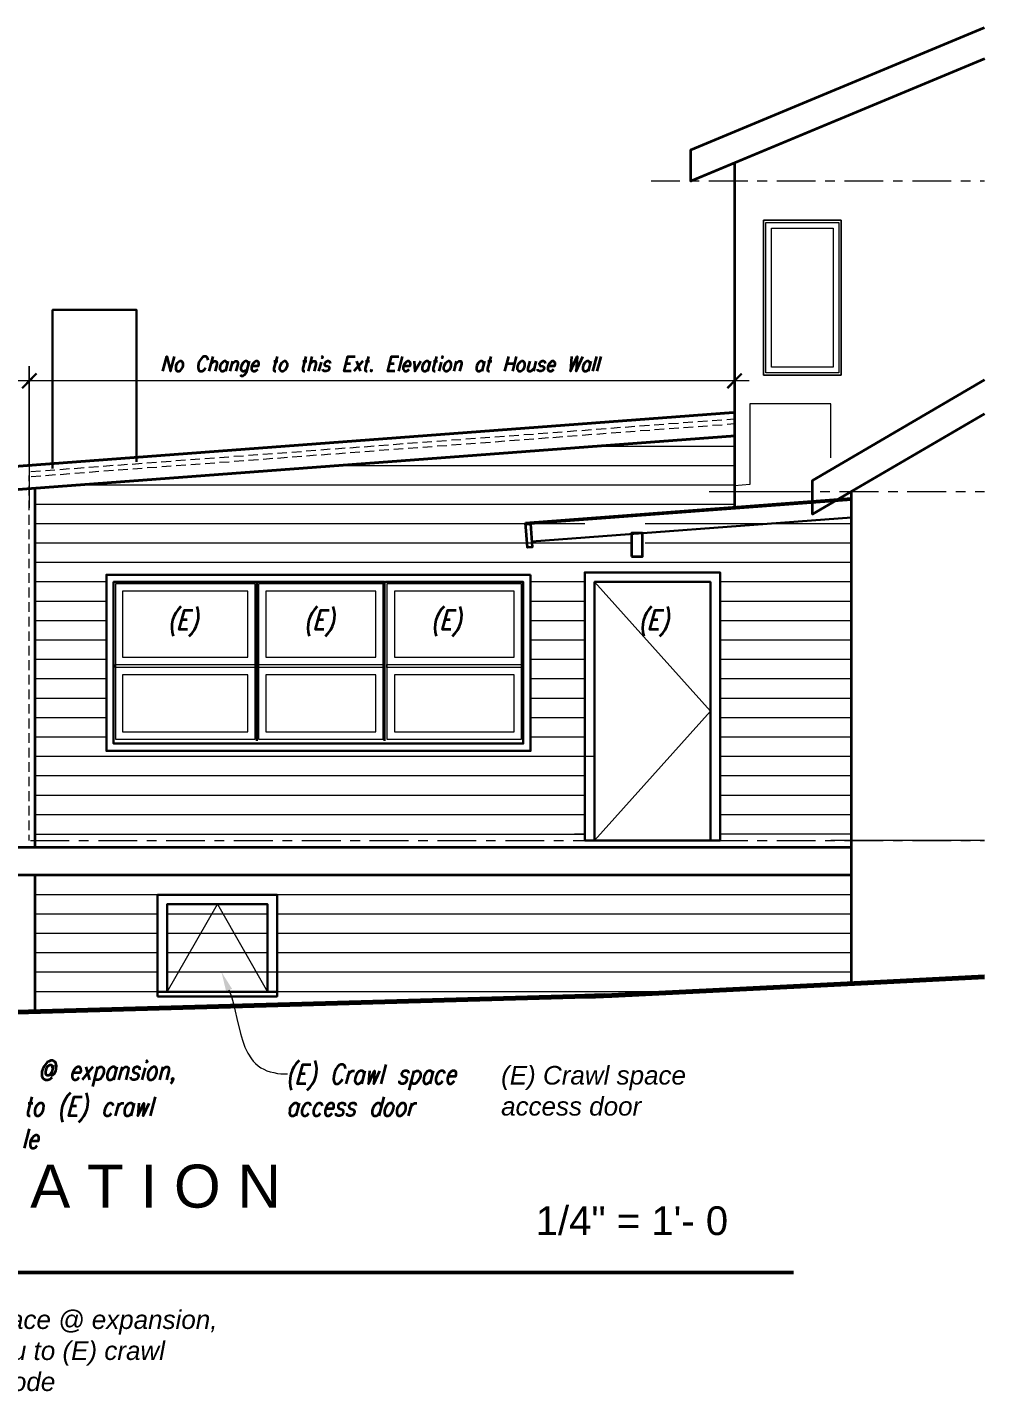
# Model space of a CAD drawing. Header units: inches. Extents: x 1543 to 43489, y -26 to 5775.
# Drawn here: x 2667.5 to 2976.2, y 3412.3 to 3853.7 of the extents above; entities that cross this region are included whole.
import ezdxf

# ---------------------------------------------------------------- set-up
doc = ezdxf.new("R2010")
doc.units = ezdxf.units.IN
doc.header["$LTSCALE"] = 0.5
doc.header["$MEASUREMENT"] = 0
for name, color, linetype in [('PDF_0', 7, 'Continuous'), ('PDF_A-DOOR', 7, 'Continuous'), ('PDF_A-DOOR-FRAM', 7, 'Continuous'), ('PDF_A-FLOR', 7, 'Continuous'), ('PDF_A-FLOR-LEVL', 7, 'Continuous'), ('PDF_A-WALL', 7, 'Continuous'), ('PDF_A-Window', 7, 'Continuous'), ('PDF_A-Window-exs', 7, 'Continuous'), ('PDF_C-TOPO', 7, 'Continuous'), ('PDF_Dim48', 7, 'Continuous'), ('PDF_Hatch-boards', 7, 'Continuous'), ('PDF_Hidden1', 7, 'Continuous'), ('PDF_I-WALL', 7, 'Continuous'), ('PDF_Layer2', 7, 'Continuous'), ('PDF_Layer3', 7, 'Continuous'), ('PDF_Layer4', 7, 'Continuous'), ('PDF_Layer6', 7, 'Continuous'), ('PDF_LEADER', 7, 'Continuous'), ('PDF_Text', 7, 'Continuous'), ('PDF_TEXT3', 7, 'Continuous')]:
    doc.layers.add(name, color=color, linetype=linetype)
doc.layers.add('S-Text', color=3, linetype='Continuous', lineweight=0)
doc.styles.add('PDF Arial', font='arial.ttf')
doc.styles.add('PDF Arial Italic', font='ariali.ttf')

msp = doc.modelspace()

# ---------------------------------------------------------------- linework, layer by layer
at = {"layer": 'PDF_0', "transparency": 33554559}
for points in [[(2665.51, 3737.65), (2666.01, 3737.15), (2670.18, 3742.41)], [(2670.18, 3742.41), (2666.01, 3737.15), (2665.51, 3737.65)], [(2666.01, 3737.15), (2670.18, 3742.41), (2670.68, 3741.91)], [(2670.68, 3741.91), (2670.18, 3742.41), (2666.01, 3737.15)], [(2892.94, 3737.65), (2893.44, 3737.15), (2897.61, 3742.41)], [(2893.44, 3737.15), (2897.61, 3742.41), (2898.11, 3741.91)]]:
    msp.add_solid(points, dxfattribs=at)
at = {"layer": 'PDF_A-DOOR', "lineweight": 20}
for points in [[(2850.41, 3674.94), (2887.77, 3633.24), (2850.41, 3591.54)], [(2712.55, 3542.83), (2728.73, 3571.02), (2744.91, 3542.83)]]:
    msp.add_lwpolyline(points, dxfattribs=at)
at = {"layer": 'PDF_A-DOOR-FRAM', "lineweight": 30}
for points in [[(2890.86, 3591.54), (2890.86, 3629.07), (2890.86, 3678.02), (2847.24, 3678.02), (2847.24, 3629.07), (2847.24, 3591.54)], [(2850.41, 3591.54), (2850.41, 3629.07), (2850.41, 3674.94), (2887.77, 3674.94), (2887.77, 3629.07), (2887.77, 3591.54)]]:
    msp.add_lwpolyline(points, dxfattribs=at)
at = {"layer": 'PDF_A-FLOR', "lineweight": 35}
msp.add_lwpolyline([(2933.22, 3580.36), (2543.58, 3580.36), (2543.58, 3589.45), (2832.89, 3589.45), (2933.22, 3589.45)], dxfattribs=at)
at = {"layer": 'PDF_A-FLOR-LEVL', "lineweight": 20}
for points in [[(2877.85, 3804.12), (2868.67, 3804.12)], [(2884.1, 3804.12), (2881.02, 3804.12)], [(2899.78, 3804.12), (2887.27, 3804.12)], [(2906.04, 3804.12), (2902.87, 3804.12)], [(2921.63, 3804.12), (2909.12, 3804.12)], [(2927.89, 3804.12), (2924.72, 3804.12)], [(2943.48, 3804.12), (2930.97, 3804.12)], [(2949.74, 3804.12), (2946.65, 3804.12)], [(2965.42, 3804.12), (2952.91, 3804.12)], [(2971.67, 3804.12), (2968.5, 3804.12)], [(2976.18, 3804.12), (2974.76, 3804.12)], [(2887.35, 3704.13), (2898.11, 3704.13)], [(2901.28, 3704.13), (2904.37, 3704.13)], [(2907.54, 3704.13), (2920.05, 3704.13)], [(2923.13, 3704.13), (2926.3, 3704.13)], [(2929.39, 3704.13), (2941.9, 3704.13)], [(2945.07, 3704.13), (2948.15, 3704.13)], [(2951.24, 3704.13), (2963.75, 3704.13)], [(2966.92, 3704.13), (2970, 3704.13)], [(2973.17, 3704.13), (2976.18, 3704.13)], [(2668.43, 3591.54), (2680.94, 3591.54)], [(2684.11, 3591.54), (2687.19, 3591.54)], [(2690.36, 3591.54), (2702.87, 3591.54)], [(2705.96, 3591.54), (2709.13, 3591.54)], [(2712.21, 3591.54), (2724.72, 3591.54)], [(2727.81, 3591.54), (2730.98, 3591.54)], [(2734.07, 3591.54), (2746.58, 3591.54)], [(2749.74, 3591.54), (2752.83, 3591.54)], [(2756, 3591.54), (2768.51, 3591.54)], [(2771.6, 3591.54), (2774.76, 3591.54)], [(2777.85, 3591.54), (2790.36, 3591.54)], [(2793.45, 3591.54), (2796.62, 3591.54)], [(2799.7, 3591.54), (2812.21, 3591.54)], [(2815.38, 3591.54), (2818.47, 3591.54)], [(2821.64, 3591.54), (2834.15, 3591.54)], [(2837.23, 3591.54), (2840.4, 3591.54)], [(2843.49, 3591.54), (2856, 3591.54)], [(2859.08, 3591.54), (2862.25, 3591.54)], [(2865.34, 3591.54), (2877.85, 3591.54)], [(2881.02, 3591.54), (2884.1, 3591.54)], [(2887.27, 3591.54), (2899.78, 3591.54)], [(2902.87, 3591.54), (2906.04, 3591.54)], [(2909.12, 3591.54), (2921.63, 3591.54)], [(2924.72, 3591.54), (2927.89, 3591.54)], [(2930.97, 3591.54), (2943.48, 3591.54)], [(2946.65, 3591.54), (2949.74, 3591.54)], [(2952.91, 3591.54), (2965.42, 3591.54)], [(2968.5, 3591.54), (2971.67, 3591.54)], [(2974.76, 3591.54), (2976.18, 3591.54)]]:
    msp.add_lwpolyline(points, dxfattribs=at)
at = {"layer": 'PDF_A-WALL', "lineweight": 5}
msp.add_lwpolyline([(2929.89, 3741.57), (2904.87, 3741.57), (2904.87, 3791.61), (2929.89, 3791.61)], close=True, dxfattribs=at)
for points in [[(2926.55, 3714.97), (2926.55, 3732.32), (2900.45, 3732.32), (2900.45, 3706.38), (2895.53, 3705.96)], [(2895.53, 3704.13), (2914.04, 3704.13)], [(2976.18, 3591.54), (2926.55, 3591.54)]]:
    msp.add_lwpolyline(points, dxfattribs=at)
at = {"layer": 'PDF_A-Window', "lineweight": 30}
for points in [[(2828.14, 3694.04), (2933.22, 3701.96)], [(2828.14, 3693.54), (2933.22, 3701.46)], [(2830.14, 3687.95), (2933.22, 3695.7)], [(2827.39, 3674.94), (2804.87, 3674.94), (2782.94, 3674.94), (2804.87, 3674.94), (2827.39, 3674.94), (2827.39, 3622.81), (2695.28, 3622.81), (2695.28, 3674.94), (2698.62, 3674.94), (2741.49, 3674.94), (2698.62, 3674.94), (2695.28, 3674.94)], [(2741.49, 3674.94), (2741.49, 3623.73)], [(2744.91, 3542.83), (2744.91, 3571.02), (2712.55, 3571.02), (2712.55, 3542.83)], [(2709.46, 3542.83), (2747.99, 3542.83)]]:
    msp.add_lwpolyline(points, dxfattribs=at)
for points in [[(2829.73, 3677.27), (2804.87, 3677.27), (2743.82, 3677.27), (2698.62, 3677.27), (2692.95, 3677.27), (2692.95, 3623.73), (2692.95, 3620.48), (2696.29, 3620.48), (2829.73, 3620.48)], [(2782.69, 3623.73), (2782.69, 3674.94), (2741.49, 3674.94), (2782.69, 3674.94)], [(2709.46, 3541.33), (2747.99, 3541.33), (2747.99, 3574.11), (2709.46, 3574.11)]]:
    msp.add_lwpolyline(points, close=True, dxfattribs=at)
at = {"layer": 'PDF_A-Window-exs', "lineweight": 9}
for points in [[(2904.87, 3791.61), (2904.87, 3741.57), (2929.89, 3741.57), (2929.89, 3791.61)], [(2905.62, 3790.86), (2929.14, 3790.86), (2929.14, 3742.41), (2905.62, 3742.41)], [(2927.3, 3789.03), (2927.3, 3744.16), (2907.45, 3744.16), (2907.45, 3789.03)], [(2740.9, 3624.23), (2740.9, 3674.35), (2698.62, 3674.35), (2695.87, 3674.35), (2695.87, 3624.23), (2698.62, 3624.23)], [(2782.19, 3624.23), (2782.19, 3674.35), (2741.99, 3674.35), (2741.99, 3624.23)], [(2826.81, 3624.23), (2826.81, 3674.35), (2804.87, 3674.35), (2783.44, 3674.35), (2783.44, 3624.23), (2804.87, 3624.23)], [(2738.57, 3650.67), (2738.57, 3672.02), (2698.62, 3672.02), (2698.2, 3672.02), (2698.2, 3650.67), (2698.62, 3650.67)], [(2779.85, 3650.67), (2779.85, 3672.02), (2744.32, 3672.02), (2744.32, 3650.67)], [(2824.47, 3650.67), (2824.47, 3672.02), (2804.87, 3672.02), (2785.86, 3672.02), (2785.86, 3650.67), (2804.87, 3650.67)], [(2740.9, 3647.33), (2698.62, 3647.33), (2695.87, 3647.33), (2695.87, 3648.33), (2698.62, 3648.33), (2740.9, 3648.33)], [(2782.19, 3647.33), (2741.99, 3647.33), (2741.99, 3648.33), (2782.19, 3648.33)], [(2826.81, 3647.33), (2804.87, 3647.33), (2783.44, 3647.33), (2783.44, 3648.33), (2804.87, 3648.33), (2826.81, 3648.33)], [(2698.2, 3645), (2698.2, 3626.57), (2698.62, 3626.57), (2738.57, 3626.57), (2738.57, 3645), (2698.62, 3645)], [(2779.85, 3626.57), (2779.85, 3645), (2744.32, 3645), (2744.32, 3626.57)], [(2785.86, 3645), (2785.86, 3626.57), (2804.87, 3626.57), (2824.47, 3626.57), (2824.47, 3645), (2804.87, 3645)]]:
    msp.add_lwpolyline(points, close=True, dxfattribs=at)
at = {"layer": 'PDF_C-TOPO', "lineweight": 60}
msp.add_lwpolyline([(2976.18, 3547.67), (2938.4, 3545.67), (2855.91, 3541.58), (2850.66, 3541.41), (2844.07, 3541.33), (2407.39, 3529.07), (2379.37, 3518.31), (2407.39, 3529.07), (2844.07, 3541.33), (2850.66, 3541.41), (2855.91, 3541.58), (2938.48, 3545.67)], close=True, dxfattribs=at)
msp.add_lwpolyline([(2852.99, 3541.5), (2853.58, 3541.58), (2844.07, 3541.33)], dxfattribs=at)
at = {"layer": 'PDF_Dim48', "lineweight": 20}
for points in [[(2668.1, 3712.05), (2668.1, 3744.49), (2668.1, 3698.79)], [(2895.53, 3739.57), (2895.53, 3744.49)], [(2672.77, 3739.82), (2540.08, 3739.82)], [(2900.2, 3739.82), (2663.43, 3739.82)]]:
    msp.add_lwpolyline(points, dxfattribs=at)
at = {"layer": 'PDF_Dim48', "lineweight": 35}
for points in [[(2711.13, 3742.91), (2712.46, 3747.58), (2713.63, 3742.91), (2714.88, 3747.58)], [(2725.73, 3746.49), (2725.64, 3746.91), (2725.39, 3747.41), (2725.14, 3747.58), (2724.39, 3747.58), (2723.97, 3747.41), (2723.47, 3746.91), (2723.22, 3746.49), (2722.81, 3745.83), (2722.56, 3744.66), (2722.56, 3743.99), (2722.64, 3743.58), (2722.81, 3743.16), (2723.14, 3742.91), (2723.81, 3742.91), (2724.22, 3743.16), (2724.72, 3743.58), (2725.06, 3743.99)], [(2727.23, 3747.58), (2725.98, 3742.91)], [(2726.56, 3745.16), (2727.31, 3745.83), (2727.73, 3746.08), (2728.23, 3746.08), (2728.56, 3745.83), (2728.56, 3745.16), (2727.98, 3742.91)], [(2731.98, 3745.41), (2731.73, 3745.83), (2731.48, 3746.08), (2730.9, 3746.08), (2730.48, 3745.83), (2730.06, 3745.41), (2729.65, 3744.66), (2729.56, 3744.24), (2729.56, 3743.58), (2729.81, 3743.16), (2730.06, 3742.91), (2730.65, 3742.91), (2731.06, 3743.16), (2731.56, 3743.58)], [(2732.15, 3746.08), (2731.31, 3742.91)], [(2733.65, 3746.08), (2732.81, 3742.91)], [(2733.4, 3745.16), (2734.07, 3745.83), (2734.48, 3746.08), (2735.07, 3746.08), (2735.32, 3745.83), (2735.32, 3745.16), (2734.73, 3742.91)], [(2738.99, 3746.08), (2737.99, 3742.49), (2737.65, 3741.82), (2737.4, 3741.57), (2736.98, 3741.32), (2736.48, 3741.32), (2736.15, 3741.57)], [(2738.82, 3745.41), (2738.57, 3745.83), (2738.24, 3746.08), (2737.74, 3746.08), (2737.32, 3745.83), (2736.82, 3745.41), (2736.48, 3744.66), (2736.32, 3744.24), (2736.32, 3743.58), (2736.57, 3743.16), (2736.9, 3742.91), (2737.4, 3742.91), (2737.82, 3743.16), (2738.32, 3743.58)], [(2739.9, 3744.66), (2741.99, 3744.66), (2742.16, 3745.16), (2742.07, 3745.58), (2741.99, 3745.83), (2741.65, 3746.08), (2741.15, 3746.08), (2740.74, 3745.83), (2740.24, 3745.41), (2739.9, 3744.66), (2739.74, 3744.24), (2739.74, 3743.58), (2739.99, 3743.16), (2740.32, 3742.91), (2740.82, 3742.91), (2741.24, 3743.16), (2741.74, 3743.58)], [(2747.99, 3747.58), (2746.91, 3743.83), (2746.91, 3743.16), (2747.24, 3742.91), (2747.58, 3742.91)], [(2746.99, 3746.08), (2748.24, 3746.08)], [(2757.25, 3747.58), (2756.25, 3743.83), (2756.25, 3743.16), (2756.5, 3742.91), (2756.92, 3742.91)], [(2756.33, 3746.08), (2757.58, 3746.08)], [(2759.25, 3747.58), (2758, 3742.91)], [(2758.59, 3745.16), (2759.25, 3745.83), (2759.67, 3746.08), (2760.25, 3746.08), (2760.5, 3745.83), (2760.5, 3745.16), (2759.92, 3742.91)], [(2762.17, 3745.83), (2761.34, 3742.91)], [(2765.26, 3745.41), (2765.17, 3745.83), (2764.67, 3746.08), (2764.17, 3746.08), (2763.59, 3745.83), (2763.26, 3745.41), (2763.34, 3744.91), (2763.59, 3744.66), (2764.42, 3744.49), (2764.76, 3744.24), (2764.84, 3743.83), (2764.76, 3743.58), (2764.42, 3743.16), (2763.84, 3742.91), (2763.34, 3742.91), (2762.84, 3743.16), (2762.76, 3743.58)], [(2771.93, 3742.91), (2769.59, 3742.91), (2770.84, 3747.58), (2773.18, 3747.58)], [(2770.26, 3745.41), (2771.68, 3745.41)], [(2775.6, 3746.08), (2772.76, 3742.91)], [(2773.6, 3746.08), (2774.76, 3742.91)], [(2777.43, 3747.58), (2776.43, 3743.83), (2776.43, 3743.16), (2776.68, 3742.91), (2777.1, 3742.91)], [(2776.52, 3746.08), (2777.77, 3746.08)], [(2786.02, 3742.91), (2783.69, 3742.91), (2784.94, 3747.58), (2787.27, 3747.58)], [(2784.36, 3745.41), (2785.77, 3745.41)], [(2788.36, 3747.58), (2787.11, 3742.91)], [(2788.78, 3744.66), (2790.94, 3744.66), (2791.03, 3745.16), (2791.03, 3745.58), (2790.86, 3745.83), (2790.61, 3746.08), (2790.03, 3746.08), (2789.61, 3745.83), (2789.19, 3745.41), (2788.78, 3744.66), (2788.69, 3744.24), (2788.69, 3743.58), (2788.94, 3743.16), (2789.19, 3742.91), (2789.78, 3742.91), (2790.19, 3743.16), (2790.61, 3743.58)], [(2792.2, 3746.08), (2792.45, 3742.91), (2794.36, 3746.08)], [(2797.2, 3745.41), (2796.95, 3745.83), (2796.7, 3746.08), (2796.12, 3746.08), (2795.7, 3745.83), (2795.2, 3745.41), (2794.86, 3744.66), (2794.78, 3744.24), (2794.78, 3743.58), (2795.03, 3743.16), (2795.28, 3742.91), (2795.86, 3742.91), (2796.28, 3743.16), (2796.7, 3743.58)], [(2797.37, 3746.08), (2796.53, 3742.91)], [(2799.37, 3747.58), (2798.37, 3743.83), (2798.37, 3743.16), (2798.7, 3742.91), (2799.03, 3742.91)], [(2798.45, 3746.08), (2799.7, 3746.08)], [(2800.87, 3745.83), (2800.12, 3742.91)], [(2805.79, 3746.08), (2804.96, 3742.91)], [(2805.54, 3745.16), (2806.21, 3745.83), (2806.62, 3746.08), (2807.21, 3746.08), (2807.46, 3745.83), (2807.46, 3745.16), (2806.87, 3742.91)], [(2814.71, 3745.41), (2814.46, 3745.83), (2814.13, 3746.08), (2813.63, 3746.08), (2813.21, 3745.83), (2812.71, 3745.41), (2812.38, 3744.66), (2812.29, 3744.24), (2812.29, 3743.58), (2812.46, 3743.16), (2812.8, 3742.91), (2813.3, 3742.91), (2813.71, 3743.16), (2814.21, 3743.58)], [(2814.88, 3746.08), (2814.05, 3742.91)], [(2816.88, 3747.58), (2815.88, 3743.83), (2815.88, 3743.16), (2816.21, 3742.91), (2816.55, 3742.91)], [(2815.96, 3746.08), (2817.22, 3746.08)], [(2822.64, 3747.58), (2821.39, 3742.91)], [(2822.05, 3745.41), (2824.55, 3745.41)], [(2825.14, 3747.58), (2823.89, 3742.91)], [(2829.56, 3746.08), (2828.89, 3743.83), (2828.89, 3743.16), (2829.22, 3742.91), (2829.73, 3742.91), (2830.14, 3743.16), (2830.89, 3743.83)], [(2831.48, 3746.08), (2830.64, 3742.91)], [(2834.56, 3745.41), (2834.48, 3745.83), (2833.98, 3746.08), (2833.48, 3746.08), (2832.89, 3745.83), (2832.56, 3745.41), (2832.64, 3744.91), (2832.89, 3744.66), (2833.73, 3744.49), (2834.06, 3744.24), (2834.15, 3743.83), (2834.06, 3743.58), (2833.73, 3743.16), (2833.14, 3742.91), (2832.64, 3742.91), (2832.14, 3743.16), (2832.06, 3743.58)], [(2835.4, 3744.66), (2837.56, 3744.66), (2837.65, 3745.16), (2837.65, 3745.58), (2837.48, 3745.83), (2837.23, 3746.08), (2836.65, 3746.08), (2836.23, 3745.83), (2835.81, 3745.41), (2835.4, 3744.66), (2835.31, 3744.24), (2835.31, 3743.58), (2835.56, 3743.16), (2835.81, 3742.91), (2836.4, 3742.91), (2836.81, 3743.16), (2837.23, 3743.58)], [(2842.99, 3747.58), (2842.65, 3742.91), (2844.74, 3747.58), (2844.4, 3742.91), (2846.57, 3747.58)], [(2848.99, 3745.41), (2848.74, 3745.83), (2848.49, 3746.08), (2847.91, 3746.08), (2847.49, 3745.83), (2846.99, 3745.41), (2846.66, 3744.66), (2846.57, 3744.24), (2846.57, 3743.58), (2846.82, 3743.16), (2847.07, 3742.91), (2847.66, 3742.91), (2848.07, 3743.16), (2848.49, 3743.58)], [(2849.16, 3746.08), (2848.32, 3742.91)], [(2850.99, 3747.58), (2849.74, 3742.91)], [(2852.41, 3747.58), (2851.16, 3742.91)]]:
    msp.add_lwpolyline(points, dxfattribs=at)
for points in [[(2716.63, 3746.08), (2716.22, 3745.83), (2715.72, 3745.41), (2715.38, 3744.66), (2715.3, 3744.24), (2715.3, 3743.58), (2715.55, 3743.16), (2715.8, 3742.91), (2716.38, 3742.91), (2716.8, 3743.16), (2717.22, 3743.58), (2717.64, 3744.24), (2717.72, 3744.66), (2717.72, 3745.41), (2717.47, 3745.83), (2717.22, 3746.08)], [(2750.25, 3746.08), (2749.83, 3745.83), (2749.33, 3745.41), (2748.99, 3744.66), (2748.83, 3744.24), (2748.83, 3743.58), (2749.08, 3743.16), (2749.41, 3742.91), (2749.91, 3742.91), (2750.33, 3743.16), (2750.83, 3743.58), (2751.16, 3744.24), (2751.33, 3744.66), (2751.33, 3745.41), (2751.08, 3745.83), (2750.75, 3746.08)], [(2762.34, 3747.41), (2762.5, 3747.16), (2762.76, 3747.41), (2762.59, 3747.58)], [(2801.12, 3747.41), (2801.29, 3747.16), (2801.45, 3747.41), (2801.37, 3747.58)], [(2803.12, 3746.08), (2802.7, 3745.83), (2802.2, 3745.41), (2801.87, 3744.66), (2801.7, 3744.24), (2801.7, 3743.58), (2801.95, 3743.16), (2802.29, 3742.91), (2802.79, 3742.91), (2803.2, 3743.16), (2803.7, 3743.58), (2804.04, 3744.24), (2804.12, 3744.66), (2804.12, 3745.41), (2803.95, 3745.83), (2803.62, 3746.08)], [(2826.81, 3746.08), (2826.39, 3745.83), (2825.97, 3745.41), (2825.56, 3744.66), (2825.47, 3744.24), (2825.47, 3743.58), (2825.72, 3743.16), (2825.97, 3742.91), (2826.56, 3742.91), (2826.97, 3743.16), (2827.47, 3743.58), (2827.81, 3744.24), (2827.89, 3744.66), (2827.89, 3745.41), (2827.64, 3745.83), (2827.39, 3746.08)], [(2778.43, 3743.33), (2778.18, 3743.16), (2778.35, 3742.91), (2778.6, 3743.16)]]:
    msp.add_lwpolyline(points, close=True, dxfattribs=at)
at = {"layer": 'PDF_Hatch-boards', "lineweight": 5}
for points in [[(2895.53, 3718.64), (2850.49, 3718.64)], [(2895.53, 3712.38), (2767.09, 3712.38)], [(2895.53, 3706.13), (2683.61, 3706.13)], [(2895.53, 3699.96), (2669.93, 3699.96)], [(2847.24, 3693.7), (2669.93, 3693.7)], [(2933.22, 3693.7), (2866.67, 3693.7)], [(2862.25, 3687.45), (2669.93, 3687.45)], [(2933.22, 3687.45), (2866.67, 3687.45)], [(2933.22, 3681.19), (2669.93, 3681.19)], [(2692.95, 3674.94), (2669.93, 3674.94)], [(2847.24, 3674.94), (2829.73, 3674.94)], [(2933.22, 3674.94), (2890.86, 3674.94)], [(2692.95, 3668.68), (2669.93, 3668.68)], [(2847.24, 3668.68), (2829.73, 3668.68)], [(2933.22, 3668.68), (2890.86, 3668.68)], [(2692.95, 3662.43), (2669.93, 3662.43)], [(2847.24, 3662.43), (2829.73, 3662.43)], [(2933.22, 3662.43), (2890.86, 3662.43)], [(2692.95, 3656.17), (2669.93, 3656.17)], [(2847.24, 3656.17), (2829.73, 3656.17)], [(2933.22, 3656.17), (2890.86, 3656.17)], [(2692.95, 3649.92), (2669.93, 3649.92)], [(2847.24, 3649.92), (2829.73, 3649.92)], [(2933.22, 3649.92), (2890.86, 3649.92)], [(2692.95, 3643.66), (2669.93, 3643.66)], [(2847.24, 3643.66), (2829.73, 3643.66)], [(2933.22, 3643.66), (2890.86, 3643.66)], [(2692.95, 3637.41), (2669.93, 3637.41)], [(2847.24, 3637.41), (2829.73, 3637.41)], [(2933.22, 3637.41), (2890.86, 3637.41)], [(2692.95, 3631.15), (2669.93, 3631.15)], [(2847.24, 3631.15), (2829.73, 3631.15)], [(2933.22, 3631.15), (2890.86, 3631.15)], [(2692.95, 3624.9), (2669.93, 3624.9)], [(2847.24, 3624.9), (2829.73, 3624.9)], [(2933.22, 3624.9), (2890.86, 3624.9)], [(2850.41, 3618.64), (2669.93, 3618.64)], [(2933.22, 3618.64), (2890.86, 3618.64)], [(2847.24, 3612.39), (2669.93, 3612.39)], [(2933.22, 3612.39), (2890.86, 3612.39)], [(2847.24, 3606.13), (2669.93, 3606.13)], [(2933.22, 3606.13), (2890.86, 3606.13)], [(2847.24, 3599.88), (2669.93, 3599.88)], [(2933.22, 3599.88), (2890.86, 3599.88)], [(2669.93, 3593.62), (2847.24, 3593.62), (2843.9, 3593.62)], [(2933.22, 3593.62), (2890.86, 3593.62)], [(2933.22, 3574.11), (2669.93, 3574.11)], [(2709.46, 3567.85), (2669.93, 3567.85)], [(2744.91, 3567.85), (2712.55, 3567.85)], [(2933.22, 3567.85), (2747.99, 3567.85)], [(2709.46, 3561.6), (2669.93, 3561.6)], [(2744.91, 3561.6), (2712.55, 3561.6)], [(2933.22, 3561.6), (2747.99, 3561.6)], [(2709.46, 3555.34), (2669.93, 3555.34)], [(2744.91, 3555.34), (2712.55, 3555.34)], [(2933.22, 3555.34), (2747.99, 3555.34)], [(2709.46, 3549.09), (2669.93, 3549.09)], [(2933.22, 3549.09), (2712.55, 3549.09)], [(2709.46, 3542.83), (2669.93, 3542.83)], [(2881.85, 3542.83), (2747.99, 3542.83)]]:
    msp.add_lwpolyline(points, dxfattribs=at)
at = {"layer": 'PDF_Hidden1', "lineweight": 20}
for points in [[(2874.26, 3725.98), (2877.43, 3726.15)], [(2879.01, 3726.31), (2882.1, 3726.56)], [(2883.69, 3726.65), (2886.77, 3726.9)], [(2888.36, 3726.98), (2891.44, 3727.23)], [(2893.03, 3727.31), (2895.36, 3727.56)], [(2813.55, 3721.39), (2816.63, 3721.64)], [(2818.22, 3721.72), (2821.3, 3721.98)], [(2822.89, 3722.06), (2825.97, 3722.31)], [(2827.56, 3722.48), (2830.64, 3722.64)], [(2832.23, 3722.81), (2835.31, 3723.06)], [(2836.9, 3723.14), (2839.98, 3723.39)], [(2836.98, 3721.56), (2840.15, 3721.81)], [(2841.57, 3723.48), (2844.65, 3723.73)], [(2841.65, 3721.98), (2844.82, 3722.14)], [(2846.24, 3723.81), (2849.41, 3724.06)], [(2846.41, 3722.31), (2849.49, 3722.56)], [(2850.91, 3724.23), (2854.08, 3724.39)], [(2851.08, 3722.64), (2854.16, 3722.89)], [(2855.58, 3724.56), (2858.75, 3724.81)], [(2855.75, 3722.98), (2858.83, 3723.23)], [(2860.25, 3724.89), (2863.42, 3725.14)], [(2860.42, 3723.31), (2863.5, 3723.56)], [(2864.92, 3725.23), (2868.09, 3725.48)], [(2865.09, 3723.73), (2868.17, 3723.89)], [(2869.59, 3725.56), (2872.76, 3725.81)], [(2869.76, 3724.06), (2872.84, 3724.31)], [(2874.43, 3724.39), (2877.51, 3724.64)], [(2879.1, 3724.73), (2882.18, 3724.98)], [(2883.77, 3725.06), (2886.85, 3725.31)], [(2888.44, 3725.48), (2891.52, 3725.64)], [(2893.11, 3725.81), (2895.53, 3725.98)], [(2757.42, 3717.22), (2760.5, 3717.39)], [(2762.09, 3717.55), (2765.17, 3717.81)], [(2766.76, 3717.89), (2769.93, 3718.14)], [(2771.43, 3718.22), (2774.6, 3718.47)], [(2776.1, 3718.56), (2779.27, 3718.81)], [(2776.27, 3717.05), (2779.35, 3717.22)], [(2780.77, 3718.97), (2783.94, 3719.14)], [(2780.94, 3717.39), (2784.02, 3717.64)], [(2785.44, 3719.31), (2788.61, 3719.56)], [(2785.61, 3717.72), (2788.69, 3717.97)], [(2790.11, 3719.64), (2793.28, 3719.89)], [(2790.28, 3718.06), (2793.36, 3718.31)], [(2794.86, 3719.97), (2797.95, 3720.22)], [(2794.95, 3718.39), (2798.03, 3718.64)], [(2799.53, 3720.31), (2802.62, 3720.56)], [(2799.62, 3718.81), (2802.7, 3718.97)], [(2804.2, 3720.72), (2807.29, 3720.89)], [(2804.29, 3719.14), (2807.37, 3719.39)], [(2808.88, 3721.06), (2811.96, 3721.31)], [(2808.96, 3719.47), (2812.04, 3719.72)], [(2813.63, 3719.81), (2816.8, 3720.06)], [(2818.3, 3720.14), (2821.47, 3720.39)], [(2822.97, 3720.56), (2826.14, 3720.81)], [(2827.64, 3720.89), (2830.81, 3721.14)], [(2832.31, 3721.22), (2835.48, 3721.47)], [(2696.62, 3712.63), (2699.79, 3712.88)], [(2701.29, 3712.97), (2704.46, 3713.22)], [(2705.96, 3713.3), (2709.13, 3713.55)], [(2710.63, 3713.72), (2713.8, 3713.89)], [(2715.38, 3714.05), (2718.47, 3714.3)], [(2720.05, 3714.39), (2723.14, 3714.64)], [(2720.14, 3712.8), (2723.22, 3713.05)], [(2724.72, 3714.72), (2727.81, 3714.97)], [(2724.81, 3713.13), (2727.89, 3713.38)], [(2729.4, 3715.05), (2732.48, 3715.3)], [(2729.48, 3713.55), (2732.56, 3713.72)], [(2734.07, 3715.47), (2737.15, 3715.64)], [(2734.15, 3713.89), (2737.32, 3714.14)], [(2738.74, 3715.8), (2741.82, 3716.05)], [(2738.82, 3714.22), (2741.99, 3714.47)], [(2743.41, 3716.14), (2746.49, 3716.39)], [(2743.49, 3714.55), (2746.66, 3714.8)], [(2748.08, 3716.47), (2751.16, 3716.72)], [(2748.16, 3714.89), (2751.33, 3715.14)], [(2752.75, 3716.8), (2755.83, 3717.05)], [(2752.83, 3715.3), (2756, 3715.47)], [(2757.5, 3715.64), (2760.67, 3715.89)], [(2762.25, 3715.97), (2765.34, 3716.22)], [(2766.93, 3716.3), (2770.01, 3716.55)], [(2771.6, 3716.64), (2774.68, 3716.89)], [(2668.1, 3707.46), (2668.1, 3709.3)], [(2668.6, 3710.55), (2671.68, 3710.8)], [(2668.68, 3708.96), (2671.85, 3709.21)], [(2673.27, 3710.88), (2676.35, 3711.13)], [(2673.35, 3709.3), (2676.52, 3709.55)], [(2677.94, 3711.22), (2681.02, 3711.47)], [(2678.02, 3709.63), (2681.19, 3709.88)], [(2682.61, 3711.55), (2685.78, 3711.8)], [(2682.77, 3710.05), (2685.86, 3710.22)], [(2687.28, 3711.97), (2690.45, 3712.13)], [(2687.44, 3710.38), (2690.53, 3710.63)], [(2691.95, 3712.3), (2695.12, 3712.55)], [(2692.12, 3710.72), (2695.2, 3710.97)], [(2696.79, 3711.05), (2699.87, 3711.3)], [(2701.46, 3711.38), (2704.54, 3711.63)], [(2706.13, 3711.8), (2709.21, 3711.97)], [(2710.8, 3712.13), (2713.88, 3712.38)], [(2715.47, 3712.47), (2718.55, 3712.72)], [(2668.1, 3702.79), (2668.1, 3705.88)], [(2668.1, 3698.12), (2668.1, 3701.21)], [(2668.1, 3693.37), (2668.1, 3696.54)], [(2668.1, 3688.7), (2668.1, 3691.87)], [(2668.1, 3684.03), (2668.1, 3687.2)], [(2668.1, 3679.36), (2668.1, 3682.44)], [(2668.1, 3674.69), (2668.1, 3677.77)], [(2668.1, 3669.93), (2668.1, 3673.1)], [(2668.1, 3665.26), (2668.1, 3668.43)], [(2668.1, 3660.59), (2668.1, 3663.68)], [(2668.1, 3655.92), (2668.1, 3659.01)], [(2668.1, 3651.25), (2668.1, 3654.34)], [(2668.1, 3646.5), (2668.1, 3649.67)], [(2668.1, 3641.83), (2668.1, 3645)], [(2668.1, 3637.16), (2668.1, 3640.24)], [(2668.1, 3632.49), (2668.1, 3635.57)], [(2668.1, 3627.73), (2668.1, 3630.9)], [(2668.1, 3623.06), (2668.1, 3626.23)], [(2668.1, 3618.39), (2668.1, 3621.48)], [(2668.1, 3613.72), (2668.1, 3616.81)], [(2668.1, 3609.05), (2668.1, 3612.14)], [(2668.1, 3604.3), (2668.1, 3607.47)], [(2668.1, 3599.63), (2668.1, 3602.8)], [(2668.1, 3594.96), (2668.1, 3598.04)], [(2668.1, 3591.54), (2668.1, 3593.37)]]:
    msp.add_lwpolyline(points, dxfattribs=at)
at = {"layer": 'PDF_I-WALL', "lineweight": 30}
msp.add_lwpolyline([(2702.71, 3713.64), (2702.71, 3762.67), (2675.6, 3762.67), (2675.6, 3711.55)], dxfattribs=at)
at = {"layer": 'PDF_Layer2', "lineweight": 30}
msp.add_lwpolyline([(2847.24, 3591.54), (2890.86, 3591.54)], dxfattribs=at)
at = {"layer": 'PDF_Layer3', "lineweight": 35}
for points in [[(2976.18, 3843.57), (2881.43, 3804.12), (2881.43, 3814.3), (2976.18, 3853.75)], [(2895.53, 3809.96), (2895.53, 3699.12)], [(2976.18, 3729.15), (2920.71, 3696.79), (2920.71, 3707.63), (2976.18, 3740.07)], [(2669.93, 3589.45), (2669.93, 3705.13)], [(2933.22, 3545.42), (2933.22, 3704.13)], [(2828.14, 3693.54), (2829.73, 3693.7), (2830.31, 3686.11), (2828.72, 3686.03), (2828.14, 3694.04)], [(2669.93, 3536.41), (2669.93, 3580.36)]]:
    msp.add_lwpolyline(points, dxfattribs=at)
msp.add_lwpolyline([(2862.25, 3683.19), (2865.84, 3683.19), (2865.84, 3690.7), (2862.25, 3690.7)], close=True, dxfattribs=at)
at = {"layer": 'PDF_Layer4', "lineweight": 40}
msp.add_lwpolyline([(2895.78, 3722.06), (2490.54, 3691.7), (2489.95, 3699.21), (2895.19, 3729.56)], dxfattribs=at)
at = {"layer": 'PDF_Layer6', "lineweight": 50}
msp.add_lwpolyline([(2401.63, 3452.34), (2914.54, 3452.34)], dxfattribs=at)
at = {"layer": 'PDF_LEADER', "lineweight": 20}
msp.add_lwpolyline([(2732.48, 3543.42), (2733.31, 3541.25), (2733.98, 3538.91), (2735.07, 3534.16), (2736.15, 3529.4), (2736.82, 3527.15), (2737.65, 3524.98), (2738.57, 3522.98), (2739.74, 3521.15), (2740.32, 3520.4), (2741.07, 3519.65), (2741.91, 3518.9), (2742.74, 3518.31), (2743.74, 3517.81), (2744.74, 3517.31), (2745.82, 3516.98), (2746.91, 3516.73), (2748.08, 3516.48), (2749.24, 3516.39), (2751.41, 3516.31)], dxfattribs=at)
at = {"layer": 'PDF_LEADER', "transparency": 33554559}
msp.add_solid([(2733.48, 3543.75), (2730.06, 3549.17), (2731.56, 3543)], dxfattribs=at)
at = {"layer": 'PDF_TEXT3', "lineweight": 35}
for points in [[(2719.14, 3659.59), (2716.47, 3659.59), (2718.14, 3665.85), (2720.8, 3665.85)], [(2763.09, 3659.59), (2760.42, 3659.59), (2762.09, 3665.85), (2764.76, 3665.85)], [(2804.04, 3659.59), (2801.37, 3659.59), (2803.04, 3665.85), (2805.71, 3665.85)], [(2871.01, 3659.59), (2868.26, 3659.59), (2869.92, 3665.85), (2872.68, 3665.85)], [(2717.3, 3662.84), (2718.97, 3662.84)], [(2761.25, 3662.84), (2762.92, 3662.84)], [(2802.2, 3662.84), (2803.87, 3662.84)], [(2869.17, 3662.84), (2870.84, 3662.84)], [(2675.85, 3519.15), (2675.1, 3516.14), (2675.19, 3515.89), (2675.6, 3515.89), (2676.19, 3516.48), (2676.69, 3517.31), (2676.77, 3517.98), (2676.85, 3518.81), (2676.77, 3519.4), (2676.52, 3520.06), (2676.19, 3520.31), (2675.69, 3520.65), (2675.02, 3520.65), (2674.35, 3520.31), (2673.85, 3520.06), (2673.27, 3519.4), (2672.85, 3518.81), (2672.43, 3517.98), (2672.18, 3517.06), (2672.18, 3516.14), (2672.18, 3515.56), (2672.43, 3514.98), (2672.85, 3514.64), (2673.35, 3514.39), (2674.02, 3514.39), (2674.68, 3514.64), (2675.19, 3514.98), (2675.44, 3515.23)], [(2675.6, 3518.23), (2675.6, 3518.81), (2675.27, 3519.15), (2674.6, 3519.15), (2674.1, 3518.81), (2673.85, 3518.56), (2673.52, 3517.98), (2673.27, 3517.06), (2673.27, 3516.48), (2673.43, 3516.14), (2673.77, 3515.89), (2674.35, 3515.89), (2674.85, 3516.14), (2675.27, 3516.73)], [(2682.11, 3516.73), (2684.61, 3516.73), (2684.78, 3517.31), (2684.69, 3517.98), (2684.61, 3518.23), (2684.28, 3518.56), (2683.61, 3518.56), (2683.11, 3518.23), (2682.52, 3517.65), (2682.11, 3516.73), (2681.94, 3516.14), (2681.94, 3515.23), (2682.19, 3514.64), (2682.52, 3514.39), (2683.11, 3514.39), (2683.61, 3514.64), (2684.19, 3515.23)], [(2688.61, 3518.56), (2685.19, 3514.39)], [(2686.36, 3518.56), (2687.53, 3514.39)], [(2690.11, 3518.56), (2688.45, 3512.31)], [(2689.86, 3517.65), (2690.45, 3518.23), (2690.95, 3518.56), (2691.53, 3518.56), (2691.87, 3518.23), (2692.12, 3517.65), (2692.12, 3516.73), (2691.95, 3516.14), (2691.53, 3515.23), (2690.95, 3514.64), (2690.45, 3514.39), (2689.78, 3514.39), (2689.45, 3514.64), (2689.2, 3515.23)], [(2696.12, 3517.65), (2695.87, 3518.23), (2695.53, 3518.56), (2694.87, 3518.56), (2694.37, 3518.23), (2693.78, 3517.65), (2693.37, 3516.73), (2693.2, 3516.14), (2693.2, 3515.23), (2693.45, 3514.64), (2693.78, 3514.39), (2694.37, 3514.39), (2694.87, 3514.64), (2695.45, 3515.23)], [(2696.37, 3518.56), (2695.2, 3514.39)], [(2698.04, 3518.56), (2696.87, 3514.39)], [(2697.7, 3517.31), (2698.54, 3518.23), (2699.04, 3518.56), (2699.7, 3518.56), (2700.04, 3518.23), (2699.95, 3517.31), (2699.2, 3514.39)], [(2703.79, 3517.65), (2703.79, 3518.23), (2703.21, 3518.56), (2702.62, 3518.56), (2701.87, 3518.23), (2701.54, 3517.65), (2701.54, 3517.06), (2701.87, 3516.73), (2702.87, 3516.48), (2703.21, 3516.14), (2703.29, 3515.56), (2703.21, 3515.23), (2702.79, 3514.64), (2702.12, 3514.39), (2701.46, 3514.39), (2700.96, 3514.64), (2700.87, 3515.23)], [(2711.13, 3518.56), (2710.05, 3514.39)], [(2710.8, 3517.31), (2711.71, 3518.23), (2712.21, 3518.56), (2712.8, 3518.56), (2713.13, 3518.23), (2713.13, 3517.31), (2712.3, 3514.39)], [(2757.25, 3513.14), (2754.58, 3513.14), (2756.25, 3519.4), (2758.92, 3519.4)], [(2770.01, 3517.98), (2769.93, 3518.56), (2769.68, 3519.15), (2769.34, 3519.4), (2768.51, 3519.4), (2768.01, 3519.15), (2767.43, 3518.56), (2767.09, 3517.98), (2766.67, 3517.06), (2766.26, 3515.56), (2766.17, 3514.64), (2766.26, 3514.06), (2766.51, 3513.48), (2766.84, 3513.14), (2767.68, 3513.14), (2768.18, 3513.48), (2768.76, 3514.06), (2769.09, 3514.64)], [(2783.1, 3519.4), (2781.44, 3513.14)], [(2705.46, 3518.23), (2704.38, 3514.39)], [(2714.47, 3514.64), (2714.22, 3514.39), (2714.05, 3514.64), (2714.38, 3514.98), (2714.47, 3514.64), (2714.3, 3514.06), (2713.97, 3513.48), (2713.63, 3513.14)], [(2755.42, 3516.48), (2757.08, 3516.48)], [(2771.35, 3517.31), (2770.18, 3513.14)], [(2770.84, 3515.56), (2771.26, 3516.48), (2771.85, 3517.06), (2772.35, 3517.31), (2772.93, 3517.31)], [(2776.1, 3516.48), (2775.85, 3517.06), (2775.43, 3517.31), (2774.85, 3517.31), (2774.35, 3517.06), (2773.76, 3516.48), (2773.35, 3515.56), (2773.18, 3514.98), (2773.1, 3514.06), (2773.43, 3513.48), (2773.76, 3513.14), (2774.35, 3513.14), (2774.85, 3513.48), (2775.43, 3514.06)], [(2776.27, 3517.31), (2775.18, 3513.14)], [(2777.77, 3517.31), (2777.52, 3513.14), (2779.44, 3517.31), (2779.18, 3513.14), (2781.1, 3517.31)], [(2790.44, 3516.48), (2790.36, 3517.06), (2789.86, 3517.31), (2789.19, 3517.31), (2788.53, 3517.06), (2788.11, 3516.48), (2788.19, 3515.89), (2788.53, 3515.56), (2789.53, 3515.23), (2789.86, 3514.98), (2789.86, 3514.39), (2789.78, 3514.06), (2789.44, 3513.48), (2788.69, 3513.14), (2788.11, 3513.14), (2787.52, 3513.48), (2787.52, 3514.06)], [(2792.11, 3517.31), (2790.44, 3511.06)], [(2791.86, 3516.48), (2792.45, 3517.06), (2792.95, 3517.31), (2793.61, 3517.31), (2793.95, 3517.06), (2794.2, 3516.48), (2794.2, 3515.56), (2794.03, 3514.98), (2793.53, 3514.06), (2792.95, 3513.48), (2792.45, 3513.14), (2791.86, 3513.14), (2791.53, 3513.48), (2791.28, 3514.06)], [(2798.12, 3516.48), (2797.87, 3517.06), (2797.53, 3517.31), (2796.95, 3517.31), (2796.45, 3517.06), (2795.86, 3516.48), (2795.45, 3515.56), (2795.28, 3514.98), (2795.2, 3514.06), (2795.45, 3513.48), (2795.78, 3513.14), (2796.45, 3513.14), (2796.95, 3513.48), (2797.53, 3514.06)], [(2798.37, 3517.31), (2797.28, 3513.14)], [(2802.12, 3516.48), (2801.87, 3517.06), (2801.54, 3517.31), (2800.87, 3517.31), (2800.37, 3517.06), (2799.78, 3516.48), (2799.37, 3515.56), (2799.2, 3514.98), (2799.2, 3514.06), (2799.45, 3513.48), (2799.78, 3513.14), (2800.37, 3513.14), (2800.87, 3513.48), (2801.45, 3514.06)], [(2803.12, 3515.56), (2805.62, 3515.56), (2805.79, 3516.14), (2805.71, 3516.73), (2805.62, 3517.06), (2805.29, 3517.31), (2804.62, 3517.31), (2804.12, 3517.06), (2803.54, 3516.48), (2803.12, 3515.56), (2802.95, 3514.98), (2802.95, 3514.06), (2803.2, 3513.48), (2803.54, 3513.14), (2804.12, 3513.14), (2804.62, 3513.48), (2805.21, 3514.06)], [(2668.93, 3508.97), (2667.6, 3503.97), (2667.6, 3503.05), (2667.93, 3502.8), (2668.35, 3502.8)], [(2667.76, 3506.89), (2669.26, 3506.89)], [(2683.53, 3502.8), (2680.86, 3502.8), (2682.52, 3508.97), (2685.19, 3508.97)], [(2681.69, 3506.05), (2683.36, 3506.05)], [(2695.28, 3506.05), (2694.95, 3506.64), (2694.62, 3506.89), (2694.03, 3506.89), (2693.53, 3506.64), (2692.95, 3506.05), (2692.53, 3505.14), (2692.37, 3504.55), (2692.28, 3503.63), (2692.53, 3503.05), (2692.87, 3502.8), (2693.53, 3502.8), (2694.03, 3503.05), (2694.62, 3503.63)], [(2696.95, 3506.89), (2695.78, 3502.8)], [(2696.45, 3505.14), (2696.87, 3506.05), (2697.45, 3506.64), (2697.95, 3506.89), (2698.62, 3506.89)], [(2701.71, 3506.05), (2701.46, 3506.64), (2701.12, 3506.89), (2700.46, 3506.89), (2699.95, 3506.64), (2699.37, 3506.05), (2698.95, 3505.14), (2698.79, 3504.55), (2698.79, 3503.63), (2699.04, 3503.05), (2699.37, 3502.8), (2699.95, 3502.8), (2700.46, 3503.05), (2701.04, 3503.63)], [(2701.96, 3506.89), (2700.79, 3502.8)], [(2703.37, 3506.89), (2703.12, 3502.8), (2705.04, 3506.89), (2704.79, 3502.8), (2706.71, 3506.89)], [(2708.71, 3508.97), (2707.04, 3502.8)], [(2754.92, 3506.05), (2754.67, 3506.64), (2754.33, 3506.89), (2753.75, 3506.89), (2753.25, 3506.64), (2752.66, 3506.05), (2752.16, 3505.14), (2752.08, 3504.55), (2752, 3503.63), (2752.25, 3503.05), (2752.58, 3502.8), (2753.25, 3502.8), (2753.75, 3503.05), (2754.33, 3503.63)], [(2755.17, 3506.89), (2754.08, 3502.8)], [(2758.92, 3506.05), (2758.67, 3506.64), (2758.33, 3506.89), (2757.67, 3506.89), (2757.17, 3506.64), (2756.58, 3506.05), (2756.17, 3505.14), (2756, 3504.55), (2756, 3503.63), (2756.25, 3503.05), (2756.58, 3502.8), (2757.17, 3502.8), (2757.67, 3503.05), (2758.25, 3503.63)], [(2762.67, 3506.05), (2762.42, 3506.64), (2762.09, 3506.89), (2761.42, 3506.89), (2760.92, 3506.64), (2760.34, 3506.05), (2759.92, 3505.14), (2759.75, 3504.55), (2759.75, 3503.63), (2760, 3503.05), (2760.34, 3502.8), (2760.92, 3502.8), (2761.42, 3503.05), (2762, 3503.63)], [(2763.67, 3505.14), (2766.17, 3505.14), (2766.34, 3505.72), (2766.26, 3506.3), (2766.17, 3506.64), (2765.84, 3506.89), (2765.17, 3506.89), (2764.67, 3506.64), (2764.09, 3506.05), (2763.67, 3505.14), (2763.51, 3504.55), (2763.51, 3503.63), (2763.76, 3503.05), (2764.09, 3502.8), (2764.67, 3502.8), (2765.17, 3503.05), (2765.76, 3503.63)], [(2769.93, 3506.05), (2769.93, 3506.64), (2769.34, 3506.89), (2768.76, 3506.89), (2768.01, 3506.64), (2767.68, 3506.05), (2767.68, 3505.47), (2768.01, 3505.14), (2769.01, 3504.88), (2769.34, 3504.55), (2769.34, 3503.97), (2769.34, 3503.63), (2768.93, 3503.05), (2768.26, 3502.8), (2767.59, 3502.8), (2767.09, 3503.05), (2767.01, 3503.63)], [(2773.51, 3506.05), (2773.43, 3506.64), (2772.93, 3506.89), (2772.26, 3506.89), (2771.6, 3506.64), (2771.18, 3506.05), (2771.26, 3505.47), (2771.6, 3505.14), (2772.51, 3504.88), (2772.85, 3504.55), (2772.93, 3503.97), (2772.85, 3503.63), (2772.51, 3503.05), (2771.76, 3502.8), (2771.18, 3502.8), (2770.59, 3503.05), (2770.59, 3503.63)], [(2781.6, 3506.05), (2781.35, 3506.64), (2781.02, 3506.89), (2780.35, 3506.89), (2779.94, 3506.64), (2779.35, 3506.05), (2778.85, 3505.14), (2778.68, 3504.55), (2778.68, 3503.63), (2778.93, 3503.05), (2779.27, 3502.8), (2779.94, 3502.8), (2780.44, 3503.05), (2780.94, 3503.63)], [(2782.44, 3508.97), (2780.77, 3502.8)], [(2791.44, 3506.89), (2790.28, 3502.8)], [(2790.94, 3505.14), (2791.36, 3506.05), (2791.95, 3506.64), (2792.45, 3506.89), (2793.11, 3506.89)], [(2668.1, 3498.63), (2666.43, 3492.37)], [(2668.51, 3494.71), (2671.02, 3494.71), (2671.18, 3495.29), (2671.18, 3495.88), (2671.02, 3496.21), (2670.68, 3496.54), (2670.1, 3496.54), (2669.6, 3496.21), (2669.01, 3495.63), (2668.51, 3494.71), (2668.35, 3494.13), (2668.35, 3493.21), (2668.6, 3492.63), (2668.93, 3492.37), (2669.6, 3492.37), (2670.1, 3492.63), (2670.68, 3493.21)]]:
    msp.add_lwpolyline(points, dxfattribs=at)
for points in [[(2705.79, 3520.31), (2705.88, 3520.06), (2706.21, 3520.31), (2706.04, 3520.65)], [(2708.04, 3518.56), (2707.54, 3518.23), (2706.96, 3517.65), (2706.46, 3516.73), (2706.29, 3516.14), (2706.29, 3515.23), (2706.54, 3514.64), (2706.88, 3514.39), (2707.54, 3514.39), (2708.04, 3514.64), (2708.63, 3515.23), (2709.05, 3516.14), (2709.21, 3516.73), (2709.21, 3517.65), (2708.96, 3518.23), (2708.63, 3518.56)], [(2671.52, 3506.89), (2671.02, 3506.64), (2670.43, 3506.05), (2670.01, 3505.14), (2669.85, 3504.55), (2669.85, 3503.63), (2670.1, 3503.05), (2670.43, 3502.8), (2671.02, 3502.8), (2671.52, 3503.05), (2672.1, 3503.63), (2672.52, 3504.55), (2672.68, 3505.14), (2672.77, 3506.05), (2672.52, 3506.64), (2672.18, 3506.89)], [(2784.36, 3506.89), (2783.86, 3506.64), (2783.27, 3506.05), (2782.85, 3505.14), (2782.69, 3504.55), (2782.6, 3503.63), (2782.85, 3503.05), (2783.27, 3502.8), (2783.86, 3502.8), (2784.36, 3503.05), (2784.94, 3503.63), (2785.36, 3504.55), (2785.52, 3505.14), (2785.61, 3506.05), (2785.27, 3506.64), (2784.94, 3506.89)], [(2788.28, 3506.89), (2787.78, 3506.64), (2787.27, 3506.05), (2786.77, 3505.14), (2786.61, 3504.55), (2786.61, 3503.63), (2786.86, 3503.05), (2787.19, 3502.8), (2787.78, 3502.8), (2788.28, 3503.05), (2788.86, 3503.63), (2789.36, 3504.55), (2789.53, 3505.14), (2789.53, 3506.05), (2789.28, 3506.64), (2788.94, 3506.89)]]:
    msp.add_lwpolyline(points, close=True, dxfattribs=at)
for centre, radius, start, end in [((2723.12, 3660.31), 9.1, 132.5624, 197.9505), ((2713.68, 3664.23), 8.99, 311.5403, 18.0345), ((2767.3, 3660.18), 9.35, 132.9885, 196.5863), ((2757.89, 3664.09), 8.7, 310.8727, 19.6402), ((2808.24, 3660.18), 9.35, 132.9885, 196.5863), ((2798.84, 3664.09), 8.7, 310.8727, 19.6402), ((2875.43, 3660.18), 9.55, 134.2927, 196.2202), ((2865.47, 3664.23), 8.99, 311.5403, 18.0345), ((2761.31, 3513.9), 9.18, 132.6988, 198.0594), ((2751.62, 3517.85), 9.15, 312.039, 17.7883), ((2687.73, 3503.38), 9.35, 132.9885, 196.5863), ((2678.33, 3507.3), 8.7, 310.8727, 19.6402)]:
    msp.add_arc(centre, radius, start, end, dxfattribs=at)

# ---------------------------------------------------------------- texts
at = {"layer": 'PDF_Text', "attachment_point": 7, "style": 'PDF Arial'}
for s, insert, char_height in [('P A R T I A L E A S T E L E V A T I O N', (2406.36, 3473), 13.8903), ('1/4" = 1\'- 0', (2831.39, 3464.24), 9.2602)]:
    msp.add_mtext(s, dxfattribs=dict(at, insert=insert, char_height=char_height))
at = {"layer": 'S-Text', "char_height": 6, "width": 294.306, "attachment_point": 1, "style": 'PDF Arial Italic'}
for s, insert in [('\\pxi-3,l4,t4;(E) Crawl space\\Paccess door', (2814.25, 3518.89)), ('\\pxi-3,l4,t4;Enclose crawl space @ expansion,\\Pcreate access thru to (E) crawl\\Pspace, vent per code', (2592.67, 3440.09))]:
    msp.add_mtext(s, dxfattribs=dict(at, insert=insert))

doc.saveas('drawing.dxf')
